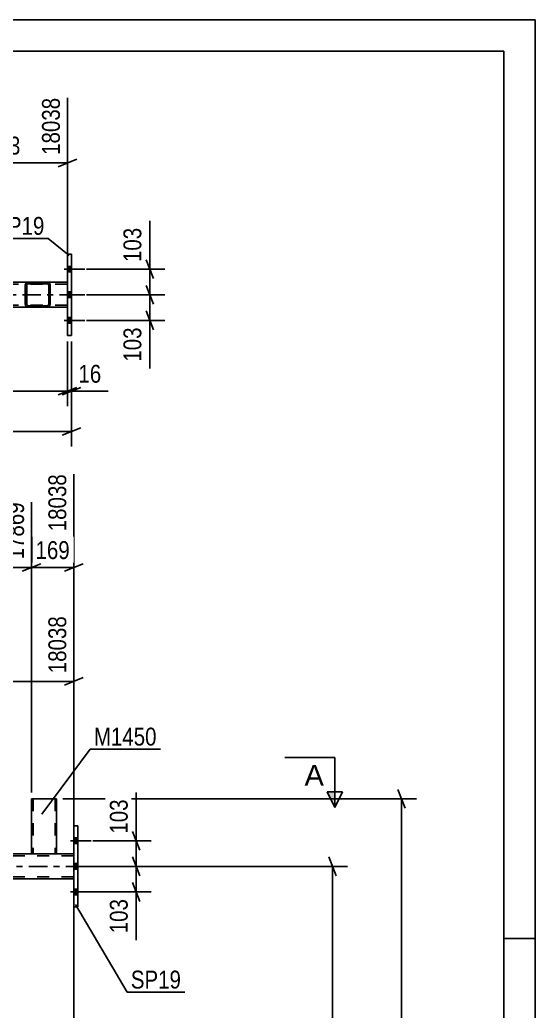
# Model space of a CAD drawing. Header units: millimetres. Extents: x 0 to 841, y 0 to 594.
# Drawn here: x 758.5 to 841, y 435.4 to 594 of the extents above; entities that cross this region are included whole.
import ezdxf

# ---------------------------------------------------------------- set-up
doc = ezdxf.new("R2010")
doc.units = ezdxf.units.MM
doc.linetypes.add('DXK_LINE_DOT2', pattern=[3.9198, 1.9599, -1.9599])
doc.linetypes.add('DXK_LINE_DOT3', pattern=[5.9187, 2.979, -0.9799, 0.9799, -0.9799])
doc.styles.add('Arial', font='ARIAL.TTF', dxfattribs={"height": 0.2})
doc.styles.add('Arial Narrow', font='ARIALN.TTF', dxfattribs={"height": 0.2})

# ---------------------------------------------------------------- blocks, each defined once
blk = doc.blocks.new('Unknown-814735472-1133')
at = {"color": 5, "linetype": 'Continuous'}
for p, q in [((841, 594), (0, 594)), ((841, 0), (841, 594)), ((836, 589), (5, 589)), ((836, 5), (836, 589)), ((841, 447), (836, 447))]:
    blk.add_line(p, q, dxfattribs=at)
blk = doc.blocks.new('Part-814735472-5242 - 5134')
at = {"color": 2, "linetype": 'Continuous'}
for p, q in [((759.37, 551.71), (759.34, 551.53)), ((759.34, 548.49), (759.34, 551.53)), ((759.58, 551.53), (759.6, 551.62)), ((759.58, 548.49), (759.58, 551.53)), ((759.6, 551.62), (759.65, 551.7)), ((759.82, 552.01), (759.63, 551.97)), ((759.65, 551.7), (759.72, 551.75)), ((759.72, 551.75), (759.82, 551.77)), ((762.86, 552.01), (759.82, 552.01)), ((762.86, 551.77), (759.82, 551.77)), ((763.04, 551.97), (762.86, 552.01)), ((762.86, 551.77), (762.95, 551.75)), ((762.95, 551.75), (763.03, 551.7)), ((763.03, 551.7), (763.08, 551.62)), ((763.08, 551.62), (763.1, 551.53)), ((763.1, 551.53), (763.1, 548.49)), ((763.34, 551.53), (763.3, 551.71)), ((763.34, 548.49), (763.34, 551.53)), ((759.34, 548.49), (759.37, 548.31)), ((759.6, 548.4), (759.58, 548.49)), ((759.65, 548.32), (759.6, 548.4)), ((759.63, 548.05), (759.82, 548.01)), ((759.72, 548.27), (759.65, 548.32)), ((759.82, 548.25), (759.72, 548.27)), ((762.86, 548.25), (759.82, 548.25)), ((762.86, 548.01), (759.82, 548.01)), ((762.95, 548.27), (762.86, 548.25)), ((762.86, 548.01), (763.04, 548.05)), ((763.03, 548.32), (762.95, 548.27)), ((763.08, 548.4), (763.03, 548.32)), ((763.1, 548.49), (763.08, 548.4)), ((763.3, 548.31), (763.34, 548.49))]:
    blk.add_line(p, q, dxfattribs=at)
at = {"color": 7, "linetype": 'DXK_LINE_DOT2'}
for p, q in [((759.34, 551.53), (759.37, 551.71)), ((759.63, 551.97), (759.82, 552.01)), ((762.86, 552.01), (763.04, 551.97)), ((763.3, 551.71), (763.34, 551.53)), ((759.37, 548.31), (759.34, 548.49)), ((759.82, 548.01), (759.63, 548.05)), ((763.04, 548.05), (762.86, 548.01)), ((763.34, 548.49), (763.3, 548.31))]:
    blk.add_line(p, q, dxfattribs=at)
at = {"color": 7, "linetype": 'DXK_LINE_DOT3'}
blk.add_line((761.34, 550.01), (761.34, 550.01), dxfattribs=at)
at = {"color": 2, "linetype": 'Continuous'}
for centre, start, end in [((759.82, 551.53), 112.5, 157.5), ((762.86, 551.53), 22.5, 67.5), ((759.82, 548.49), 202.5, 247.5), ((762.86, 548.49), 292.5, 337.5)]:
    blk.add_arc(centre, 0.48, start, end, dxfattribs=at)
at = {"color": 7, "linetype": 'DXK_LINE_DOT2'}
for centre, start, end in [((759.82, 551.53), 112.5, 157.5), ((762.86, 551.53), 22.5, 67.5), ((759.82, 548.49), 202.5, 247.5), ((762.86, 548.49), 292.5, 337.5)]:
    blk.add_arc(centre, 0.48, start, end, dxfattribs=at)
blk = doc.blocks.new('Part-814735472-5267 - 5134')
at = {"color": 2, "linetype": 'Continuous'}
for p, q in [((766.73, 556.51), (766.09, 556.51)), ((766.09, 556.51), (766.09, 543.51)), ((766.73, 556.51), (766.73, 543.51)), ((766.73, 543.51), (766.09, 543.51))]:
    blk.add_line(p, q, dxfattribs=at)
blk = doc.blocks.new('Bolt-814735472-5327 - 5134')
at = {"linetype": 'Continuous'}
for points in [[(766.73, 553.67), (766.73, 554.55), (766.09, 554.55), (766.09, 553.67)], [(766.73, 553.67), (766.73, 554.55), (766.09, 554.55), (766.09, 553.67)], [(766.73, 553.67), (766.73, 554.55), (766.09, 554.55), (766.09, 553.67)], [(766.73, 549.57), (766.73, 550.45), (766.09, 550.45), (766.09, 549.57)], [(766.73, 549.57), (766.73, 550.45), (766.09, 550.45), (766.09, 549.57)], [(766.73, 545.47), (766.73, 546.35), (766.09, 546.35), (766.09, 545.47)], [(766.73, 545.47), (766.73, 546.35), (766.09, 546.35), (766.09, 545.47)], [(766.73, 545.47), (766.73, 546.35), (766.09, 546.35), (766.09, 545.47)]]:
    blk.add_hatch(color=1, dxfattribs=at).paths.add_polyline_path(points)
at = {"color": 1, "linetype": 'Continuous'}
for p, q in [((765.57, 554.11), (768.89, 554.11)), ((765.57, 554.11), (768.89, 554.11)), ((765.57, 554.11), (768.89, 554.11)), ((766.09, 554.55), (766.73, 554.55)), ((766.09, 554.55), (766.73, 554.55)), ((766.09, 554.55), (766.73, 554.55)), ((766.09, 553.67), (766.73, 553.67)), ((766.09, 553.67), (766.73, 553.67)), ((766.09, 553.67), (766.73, 553.67)), ((765.57, 550.01), (768.89, 550.01)), ((765.57, 550.01), (768.89, 550.01)), ((766.09, 550.45), (766.73, 550.45)), ((766.09, 550.45), (766.73, 550.45)), ((766.09, 549.57), (766.73, 549.57)), ((766.09, 549.57), (766.73, 549.57)), ((765.57, 545.91), (768.89, 545.91)), ((765.57, 545.91), (768.89, 545.91)), ((765.57, 545.91), (768.89, 545.91)), ((766.09, 546.35), (766.73, 546.35)), ((766.09, 546.35), (766.73, 546.35)), ((766.09, 546.35), (766.73, 546.35)), ((766.09, 545.47), (766.73, 545.47)), ((766.09, 545.47), (766.73, 545.47)), ((766.09, 545.47), (766.73, 545.47))]:
    blk.add_line(p, q, dxfattribs=at)
blk = doc.blocks.new('Part-814735472-5334 - 5134')
at = {"color": 7, "linetype": 'DXK_LINE_DOT2'}
for p, q in [((766.09, 551.69), (101.91, 551.69)), ((766.09, 552.01), (120.19, 552.01)), ((762.86, 552.01), (759.82, 552.01)), ((766.09, 552.01), (766.09, 548.01)), ((766.09, 548.33), (101.91, 548.33)), ((762.86, 548.01), (101.91, 548.01)), ((762.86, 548.01), (759.82, 548.01))]:
    blk.add_line(p, q, dxfattribs=at)
at = {"color": 2, "linetype": 'Continuous'}
for p, q in [((759.82, 552.01), (745.56, 552.01)), ((766.09, 552.01), (762.86, 552.01)), ((759.82, 548.01), (745.56, 548.01)), ((766.09, 548.01), (762.86, 548.01))]:
    blk.add_line(p, q, dxfattribs=at)
at = {"color": 7, "linetype": 'DXK_LINE_DOT3'}
blk.add_line((101.91, 550.01), (766.09, 550.01), dxfattribs=at)
blk = doc.blocks.new('Part-814735472-3633 - 3299')
at = {"color": 2, "linetype": 'Continuous'}
for p, q in [((102.93, 460.54), (767.11, 460.54)), ((767.11, 456.54), (712.72, 456.54))]:
    blk.add_line(p, q, dxfattribs=at)
at = {"color": 7, "linetype": 'DXK_LINE_DOT2'}
for p, q in [((767.11, 460.22), (102.93, 460.22)), ((767.11, 460.54), (767.11, 456.54)), ((767.11, 456.86), (102.93, 456.86))]:
    blk.add_line(p, q, dxfattribs=at)
at = {"color": 7, "linetype": 'DXK_LINE_DOT3'}
blk.add_line((102.93, 458.54), (767.11, 458.54), dxfattribs=at)
blk = doc.blocks.new('Part-814735472-3493 - 3299')
at = {"color": 2, "linetype": 'Continuous'}
for p, q in [((760.35, 469.35), (760.35, 460.55)), ((763.87, 469.35), (760.35, 469.35)), ((763.87, 469.35), (764.35, 469.35)), ((764.35, 469.35), (764.35, 460.55)), ((760.35, 460.55), (764.31, 460.55)), ((764.35, 460.55), (764.31, 460.55))]:
    blk.add_line(p, q, dxfattribs=at)
at = {"color": 7, "linetype": 'DXK_LINE_DOT2'}
for p, q in [((760.59, 469.35), (760.59, 460.55)), ((763.96, 469.35), (764.04, 469.35)), ((764.04, 469.35), (764.05, 469.35)), ((764.05, 469.35), (764.09, 469.35)), ((764.09, 469.35), (764.11, 469.35)), ((764.11, 469.35), (764.11, 460.55)), ((764.04, 460.55), (764.05, 460.55)), ((764.05, 460.55), (764.09, 460.55)), ((764.09, 460.55), (764.11, 460.55))]:
    blk.add_line(p, q, dxfattribs=at)
blk = doc.blocks.new('Bolt-814735472-3530 - 3299')
at = {"linetype": 'Continuous'}
for points in [[(767.75, 462.2), (767.75, 463.08), (767.11, 463.08), (767.11, 462.2)], [(767.75, 462.2), (767.75, 463.08), (767.11, 463.08), (767.11, 462.2)], [(767.75, 462.2), (767.75, 463.08), (767.11, 463.08), (767.11, 462.2)], [(767.75, 458.1), (767.75, 458.98), (767.11, 458.98), (767.11, 458.1)], [(767.75, 458.1), (767.75, 458.98), (767.11, 458.98), (767.11, 458.1)], [(767.75, 454), (767.75, 454.88), (767.11, 454.88), (767.11, 454)], [(767.75, 454), (767.75, 454.88), (767.11, 454.88), (767.11, 454)], [(767.75, 454), (767.75, 454.88), (767.11, 454.88), (767.11, 454)]]:
    blk.add_hatch(color=1, dxfattribs=at).paths.add_polyline_path(points)
at = {"color": 1, "linetype": 'Continuous'}
for p, q in [((766.59, 462.64), (769.91, 462.64)), ((766.59, 462.64), (769.91, 462.64)), ((766.59, 462.64), (769.91, 462.64)), ((767.11, 463.08), (767.75, 463.08)), ((767.11, 463.08), (767.75, 463.08)), ((767.11, 463.08), (767.75, 463.08)), ((767.11, 462.2), (767.75, 462.2)), ((767.11, 462.2), (767.75, 462.2)), ((767.11, 462.2), (767.75, 462.2)), ((766.59, 458.54), (769.91, 458.54)), ((766.59, 458.54), (769.91, 458.54)), ((767.11, 458.98), (767.75, 458.98)), ((767.11, 458.98), (767.75, 458.98)), ((767.11, 458.1), (767.75, 458.1)), ((767.11, 458.1), (767.75, 458.1)), ((766.59, 454.44), (769.91, 454.44)), ((766.59, 454.44), (769.91, 454.44)), ((766.59, 454.44), (769.91, 454.44)), ((767.11, 454.88), (767.75, 454.88)), ((767.11, 454.88), (767.75, 454.88)), ((767.11, 454.88), (767.75, 454.88)), ((767.11, 454), (767.75, 454)), ((767.11, 454), (767.75, 454)), ((767.11, 454), (767.75, 454))]:
    blk.add_line(p, q, dxfattribs=at)
blk = doc.blocks.new('Part-814735472-3654 - 3299')
at = {"color": 2, "linetype": 'Continuous'}
for p, q in [((767.75, 465.04), (767.11, 465.04)), ((767.11, 452.04), (767.11, 465.04)), ((767.75, 465.04), (767.75, 452.04)), ((767.75, 452.04), (767.11, 452.04))]:
    blk.add_line(p, q, dxfattribs=at)
blk = doc.blocks.new('StraightDimension-814735472-12151 - 5134')
at = {"color": 7, "linetype": 'Continuous'}
for p, q in [((766.73, 542.51), (766.73, 525.72)), ((765.23, 527.52), (768.23, 528.72)), ((59.35, 528.12), (766.73, 528.12))]:
    blk.add_line(p, q, dxfattribs=at)
blk = doc.blocks.new('StraightDimension-814735472-5376 - 5134')
at = {"color": 7, "linetype": 'Continuous'}
for p, q in [((766.09, 542.51), (766.09, 532.18)), ((766.73, 542.51), (766.73, 532.18)), ((764.59, 533.98), (767.59, 535.18)), ((768.23, 535.18), (765.23, 533.98)), ((766.09, 534.58), (766.73, 534.58))]:
    blk.add_line(p, q, dxfattribs=at)
at = {"color": 0}
blk.add_wipeout([(772.12, 535.33), (772.12, 539.53), (767.26, 539.53), (767.26, 535.33)], dxfattribs=at)
at = {"color": 7, "linetype": 'Continuous'}
blk.add_line((766.73, 534.58), (772.64, 534.58), dxfattribs=at)
blk.add_line((766.73, 534.58), (772.64, 534.58), dxfattribs=at)
at = {"color": 3, "style": 'Arial Narrow'}
blk.add_text('16', height=2.863, dxfattribs=at).set_placement((767.86, 535.93))
blk = doc.blocks.new('StraightDimension-814735472-12163 - 5134')
at = {"color": 7, "linetype": 'Continuous'}
for p, q in [((778.68, 551.51), (779.88, 548.51)), ((769.13, 550.01), (781.68, 550.01)), ((779.28, 545.91), (779.28, 550.01)), ((779.88, 544.41), (778.68, 547.41)), ((769.13, 545.91), (781.68, 545.91))]:
    blk.add_line(p, q, dxfattribs=at)
at = {"color": 0}
blk.add_wipeout([(778.53, 545.39), (774.33, 545.39), (774.33, 538.7), (778.53, 538.7)], dxfattribs=at)
at = {"color": 7, "linetype": 'Continuous'}
blk.add_line((779.28, 545.91), (779.28, 538.18), dxfattribs=at)
blk.add_line((779.28, 545.91), (779.28, 538.18), dxfattribs=at)
at = {"color": 3, "style": 'Arial Narrow'}
blk.add_text('103', height=2.863, rotation=90.0002, dxfattribs=at).set_placement((777.93, 539.3))
blk = doc.blocks.new('StraightDimension-814735472-5386 - 5134')
at = {"color": 7, "linetype": 'Continuous'}
for p, q in [((766.09, 542.51), (766.09, 532.18)), ((764.59, 533.98), (767.59, 535.18)), ((59.99, 534.58), (766.09, 534.58))]:
    blk.add_line(p, q, dxfattribs=at)
blk = doc.blocks.new('StraightDimension-814735472-9665 - 5134')
at = {"color": 7, "linetype": 'Continuous'}
for p, q in [((745.56, 553.01), (745.56, 586.03)), ((766.09, 553.01), (766.09, 581.53)), ((747.06, 571.69), (744.06, 570.49)), ((745.56, 571.09), (766.09, 571.09)), ((764.59, 570.49), (767.59, 571.69))]:
    blk.add_line(p, q, dxfattribs=at)
at = {"color": 0, "linetype": 'Continuous'}
blk.add_wipeout([(765.49, 582.13), (761.29, 582.13), (761.29, 571.79), (765.49, 571.79)], dxfattribs=at)
at = {"color": 0}
blk.add_wipeout([(759.17, 571.84), (759.17, 576.04), (752.49, 576.04), (752.49, 571.84)], dxfattribs=at)
at = {"color": 3, "linetype": 'Continuous', "style": 'Arial Narrow'}
blk.add_text('18038', height=2.863, rotation=90.0002, dxfattribs=at).set_placement((764.89, 572.39))
at = {"color": 3, "style": 'Arial Narrow'}
blk.add_text('513', height=2.863, dxfattribs=at).set_placement((753.09, 572.44))
blk = doc.blocks.new('StraightDimension-814735472-12162 - 5134')
at = {"color": 7, "linetype": 'Continuous'}
for p, q in [((778.68, 555.61), (779.88, 552.61)), ((769.13, 554.11), (781.68, 554.11)), ((779.28, 550.01), (779.28, 554.11)), ((779.88, 548.51), (778.68, 551.51)), ((769.13, 550.01), (781.68, 550.01))]:
    blk.add_line(p, q, dxfattribs=at)
at = {"color": 0}
blk.add_wipeout([(778.53, 561.32), (774.33, 561.32), (774.33, 554.64), (778.53, 554.64)], dxfattribs=at)
at = {"color": 7, "linetype": 'Continuous'}
blk.add_line((779.28, 554.11), (779.28, 561.85), dxfattribs=at)
blk.add_line((779.28, 554.11), (779.28, 561.85), dxfattribs=at)
at = {"color": 3, "style": 'Arial Narrow'}
blk.add_text('103', height=2.863, rotation=90.0002, dxfattribs=at).set_placement((777.93, 555.24))
blk = doc.blocks.new('StraightDimension-814735472-5035 - 3299')
at = {"color": 7, "linetype": 'Continuous'}
for p, q in [((809.14, 457.04), (807.94, 460.04)), ((768.75, 458.54), (810.94, 458.54)), ((808.54, 332.68), (808.54, 458.54)), ((807.94, 334.18), (809.14, 331.18)), ((790.37, 332.68), (810.94, 332.68))]:
    blk.add_line(p, q, dxfattribs=at)
at = {"color": 0}
blk.add_wipeout([(807.79, 399.87), (803.59, 399.87), (803.59, 391.36), (807.79, 391.36)], dxfattribs=at)
at = {"color": 3, "style": 'Arial Narrow'}
blk.add_text('3147', height=2.863, rotation=90.0002, dxfattribs=at).set_placement((807.19, 391.96))
blk = doc.blocks.new('StraightDimension-814735472-12376 - 3299')
at = {"color": 7, "linetype": 'Continuous'}
for p, q in [((820.19, 467.85), (818.99, 470.85)), ((765.35, 469.35), (821.99, 469.35)), ((819.59, 324.94), (819.59, 469.35)), ((818.99, 326.44), (820.19, 323.44)), ((679.19, 324.94), (821.99, 324.94))]:
    blk.add_line(p, q, dxfattribs=at)
at = {"color": 0}
blk.add_wipeout([(818.84, 401.4), (814.64, 401.4), (814.64, 392.89), (818.84, 392.89)], dxfattribs=at)
at = {"color": 3, "style": 'Arial Narrow'}
blk.add_text('3610', height=2.863, rotation=90.0002, dxfattribs=at).set_placement((818.24, 393.49))
blk = doc.blocks.new('StraightDimension-814735472-3911 - 3299')
at = {"color": 7, "linetype": 'Continuous'}
for p, q in [((776.5, 460.04), (777.7, 457.04)), ((768.75, 458.54), (779.5, 458.54)), ((777.1, 454.44), (777.1, 458.54)), ((777.7, 452.94), (776.5, 455.94)), ((768.75, 454.44), (779.5, 454.44))]:
    blk.add_line(p, q, dxfattribs=at)
at = {"color": 0}
blk.add_wipeout([(776.35, 453.92), (772.15, 453.92), (772.15, 447.23), (776.35, 447.23)], dxfattribs=at)
at = {"color": 7, "linetype": 'Continuous'}
blk.add_line((777.1, 454.44), (777.1, 446.71), dxfattribs=at)
blk.add_line((777.1, 454.44), (777.1, 446.71), dxfattribs=at)
at = {"color": 3, "style": 'Arial Narrow'}
blk.add_text('103', height=2.863, rotation=90.0002, dxfattribs=at).set_placement((775.75, 447.83))
blk = doc.blocks.new('StraightDimension-814735472-3921 - 3299')
at = {"color": 7, "linetype": 'Continuous'}
for p, q in [((776.5, 464.14), (777.7, 461.14)), ((770.15, 462.64), (779.5, 462.64)), ((777.1, 458.54), (777.1, 462.64)), ((777.7, 457.04), (776.5, 460.04)), ((768.75, 458.54), (779.5, 458.54))]:
    blk.add_line(p, q, dxfattribs=at)
at = {"color": 0}
blk.add_wipeout([(776.35, 469.85), (772.15, 469.85), (772.15, 463.17), (776.35, 463.17)], dxfattribs=at)
at = {"color": 7, "linetype": 'Continuous'}
blk.add_line((777.1, 462.64), (777.1, 470.38), dxfattribs=at)
blk.add_line((777.1, 462.64), (777.1, 470.38), dxfattribs=at)
at = {"color": 3, "style": 'Arial Narrow'}
blk.add_text('103', height=2.863, rotation=90.0002, dxfattribs=at).set_placement((775.75, 463.77))
blk = doc.blocks.new('StraightDimension-814735472-4559 - 3299')
at = {"color": 7, "linetype": 'Continuous'}
for p, q in [((712.72, 457.54), (712.72, 503.08)), ((767.11, 461.54), (767.11, 498.58)), ((714.22, 488.74), (711.22, 487.54)), ((765.61, 487.54), (768.61, 488.74)), ((712.72, 488.14), (767.11, 488.14))]:
    blk.add_line(p, q, dxfattribs=at)
at = {"color": 0, "linetype": 'Continuous'}
blk.add_wipeout([(766.51, 499.18), (762.31, 499.18), (762.31, 488.84), (766.51, 488.84)], dxfattribs=at)
at = {"color": 0}
blk.add_wipeout([(744.17, 488.89), (744.17, 493.09), (735.66, 493.09), (735.66, 488.89)], dxfattribs=at)
at = {"color": 3, "linetype": 'Continuous', "style": 'Arial Narrow'}
blk.add_text('18038', height=2.863, rotation=90.0002, dxfattribs=at).set_placement((765.91, 489.44))
at = {"color": 3, "style": 'Arial Narrow'}
blk.add_text('1360', height=2.863, dxfattribs=at).set_placement((736.26, 489.49))
blk = doc.blocks.new('StraightDimension-814735472-4626 - 3299')
at = {"color": 7, "linetype": 'Continuous'}
for p, q in [((767.11, 455.54), (767.11, 388.63)), ((788.73, 336.32), (788.73, 393.88)), ((768.61, 391.63), (765.61, 390.43)), ((767.11, 391.03), (788.73, 391.03)), ((787.23, 390.43), (790.23, 391.63))]:
    blk.add_line(p, q, dxfattribs=at)
at = {"color": 0}
blk.add_wipeout([(782.17, 391.78), (782.17, 395.98), (773.66, 395.98), (773.66, 391.78)], dxfattribs=at)
at = {"color": 3, "style": 'Arial Narrow'}
blk.add_text('1271', height=2.863, dxfattribs=at).set_placement((774.26, 392.38))
blk = doc.blocks.new('StraightDimension-814735472-8002 - 3299')
at = {"color": 7, "linetype": 'Continuous'}
for p, q in [((767.11, 461.54), (767.11, 521.3)), ((760.35, 470.35), (760.35, 516.8)), ((758.85, 505.76), (761.85, 506.96)), ((760.35, 506.36), (767.11, 506.36)), ((768.61, 506.96), (765.61, 505.76))]:
    blk.add_line(p, q, dxfattribs=at)
at = {"color": 0}
blk.add_wipeout([(767.07, 507.11), (767.07, 511.31), (760.39, 511.31), (760.39, 507.11)], dxfattribs=at)
at = {"color": 3, "style": 'Arial Narrow'}
blk.add_text('169', height=2.863, dxfattribs=at).set_placement((760.99, 507.71))
at = {"color": 0, "linetype": 'Continuous'}
blk.add_wipeout([(766.51, 521.9), (762.31, 521.9), (762.31, 511.56), (766.51, 511.56)], dxfattribs=at)
at = {"color": 3, "linetype": 'Continuous', "style": 'Arial Narrow'}
blk.add_text('18038', height=2.863, rotation=90.0002, dxfattribs=at).set_placement((765.91, 512.16))
blk = doc.blocks.new('StraightDimension-814735472-8003 - 3299')
at = {"color": 7, "linetype": 'Continuous'}
for p, q in [((738.37, 468.66), (738.37, 516.8)), ((760.35, 470.35), (760.35, 516.8)), ((739.87, 506.96), (736.87, 505.76)), ((738.37, 506.36), (760.35, 506.36)), ((758.85, 505.76), (761.85, 506.96))]:
    blk.add_line(p, q, dxfattribs=at)
at = {"color": 0, "linetype": 'Continuous'}
blk.add_wipeout([(759.75, 517.4), (755.55, 517.4), (755.55, 507.06), (759.75, 507.06)], dxfattribs=at)
at = {"color": 0}
blk.add_wipeout([(752.7, 507.11), (752.7, 511.31), (746.02, 511.31), (746.02, 507.11)], dxfattribs=at)
at = {"color": 3, "linetype": 'Continuous', "style": 'Arial Narrow'}
blk.add_text('17869', height=2.863, rotation=90.0002, dxfattribs=at).set_placement((759.15, 507.66))
at = {"color": 3, "style": 'Arial Narrow'}
blk.add_text('549', height=2.863, dxfattribs=at).set_placement((746.62, 507.71))
blk = doc.blocks.new('Mark-814735472-5263 - 5134')
at = {"color": 0}
blk.add_wipeout([(762.42, 559.6), (762.42, 562.6), (754.38, 562.6), (754.38, 559.6)], dxfattribs=at)
blk.add_wipeout([(762.42, 559.6), (762.42, 562.6), (754.38, 562.6), (754.38, 559.6)], dxfattribs=at)
at = {"color": 30, "linetype": 'Continuous'}
for p in [(753.78, 559), (766.38, 556.28)]:
    blk.add_line(p, (763.02, 559), dxfattribs=at)
at = {"color": 3, "style": 'Arial Narrow'}
blk.add_text('SP19', height=2.863, dxfattribs=at).set_placement((754.38, 559.6))
blk = doc.blocks.new('Mark-814735472-3489 - 3299')
at = {"color": 0}
blk.add_wipeout([(780.38, 477.87), (780.38, 480.87), (770.33, 480.87), (770.33, 477.87)], dxfattribs=at)
blk.add_wipeout([(780.38, 477.87), (780.38, 480.87), (770.33, 480.87), (770.33, 477.87)], dxfattribs=at)
at = {"color": 30, "linetype": 'Continuous'}
for p, q in [((761.98, 466.88), (769.73, 477.27)), ((769.73, 477.27), (780.98, 477.27))]:
    blk.add_line(p, q, dxfattribs=at)
at = {"color": 3, "style": 'Arial Narrow'}
blk.add_text('M1450', height=2.863, dxfattribs=at).set_placement((770.33, 477.87))
blk = doc.blocks.new('Mark-814735472-3650 - 3299')
at = {"color": 0}
blk.add_wipeout([(784.29, 438.99), (784.29, 441.99), (776.25, 441.99), (776.25, 438.99)], dxfattribs=at)
blk.add_wipeout([(784.29, 438.99), (784.29, 441.99), (776.25, 441.99), (776.25, 438.99)], dxfattribs=at)
at = {"color": 30, "linetype": 'Continuous'}
for p, q in [((767.41, 452.44), (775.65, 438.39)), ((775.65, 438.39), (784.89, 438.39))]:
    blk.add_line(p, q, dxfattribs=at)
at = {"color": 3, "style": 'Arial Narrow'}
blk.add_text('SP19', height=2.863, dxfattribs=at).set_placement((776.25, 438.99))
blk = doc.blocks.new('SectionMark-814735472-5048 - 3299')
at = {"linetype": 'Continuous'}
blk.add_hatch(color=6, dxfattribs=at).paths.add_polyline_path([(807.67, 470.44), (808.92, 470.44), (808.92, 467.94)])
at = {"color": 6, "linetype": 'Continuous'}
for p, q in [((808.92, 475.94), (800.92, 475.94)), ((808.92, 475.94), (808.92, 467.94)), ((807.67, 470.44), (810.17, 470.44)), ((808.92, 467.94), (807.67, 470.44)), ((810.17, 470.44), (808.92, 467.94))]:
    blk.add_line(p, q, dxfattribs=at)
at = {"color": 0, "linetype": 'Continuous'}
blk.add_wipeout([(807.17, 471.44), (807.17, 474.94), (804.06, 474.94), (804.06, 471.44)], dxfattribs=at)
at = {"color": 3, "linetype": 'Continuous', "style": 'Arial'}
blk.add_text('A', height=3.34, dxfattribs=at).set_placement((804.06, 471.44))

msp = doc.modelspace()

# ---------------------------------------------------------------- block references
for name in ['Unknown-814735472-1133', 'Part-814735472-5267 - 5134', 'Part-814735472-5334 - 5134', 'Bolt-814735472-5327 - 5134', 'Part-814735472-5242 - 5134', 'Part-814735472-3493 - 3299', 'Part-814735472-3654 - 3299', 'Bolt-814735472-3530 - 3299', 'Part-814735472-3633 - 3299']:
    msp.add_blockref(name, (0, 0))

# ---------------------------------------------------------------- next in the draw order: block references
for name in ['StraightDimension-814735472-9665 - 5134', 'StraightDimension-814735472-12151 - 5134', 'StraightDimension-814735472-5035 - 3299']:
    msp.add_blockref(name, (0, 0))

# ---------------------------------------------------------------- next in the draw order: block references
for name in ['Mark-814735472-5263 - 5134', 'StraightDimension-814735472-5376 - 5134', 'StraightDimension-814735472-12376 - 3299']:
    msp.add_blockref(name, (0, 0))

# ---------------------------------------------------------------- next in the draw order: block references
for name in ['StraightDimension-814735472-12163 - 5134', 'StraightDimension-814735472-5386 - 5134', 'StraightDimension-814735472-3911 - 3299']:
    msp.add_blockref(name, (0, 0))

# ---------------------------------------------------------------- next in the draw order: block references
for name in ['StraightDimension-814735472-12162 - 5134', 'StraightDimension-814735472-3921 - 3299', 'StraightDimension-814735472-4626 - 3299']:
    msp.add_blockref(name, (0, 0))

# ---------------------------------------------------------------- next in the draw order: block references
for name in ['StraightDimension-814735472-4559 - 3299', 'Mark-814735472-3650 - 3299']:
    msp.add_blockref(name, (0, 0))

# ---------------------------------------------------------------- next in the draw order: block references
msp.add_blockref('StraightDimension-814735472-8002 - 3299', (0, 0))

# ---------------------------------------------------------------- next in the draw order: block references
msp.add_blockref('StraightDimension-814735472-8003 - 3299', (0, 0))

# ---------------------------------------------------------------- next in the draw order: block references
msp.add_blockref('Mark-814735472-3489 - 3299', (0, 0))

# ---------------------------------------------------------------- next in the draw order: block references
msp.add_blockref('SectionMark-814735472-5048 - 3299', (0, 0))

doc.saveas('drawing.dxf')
